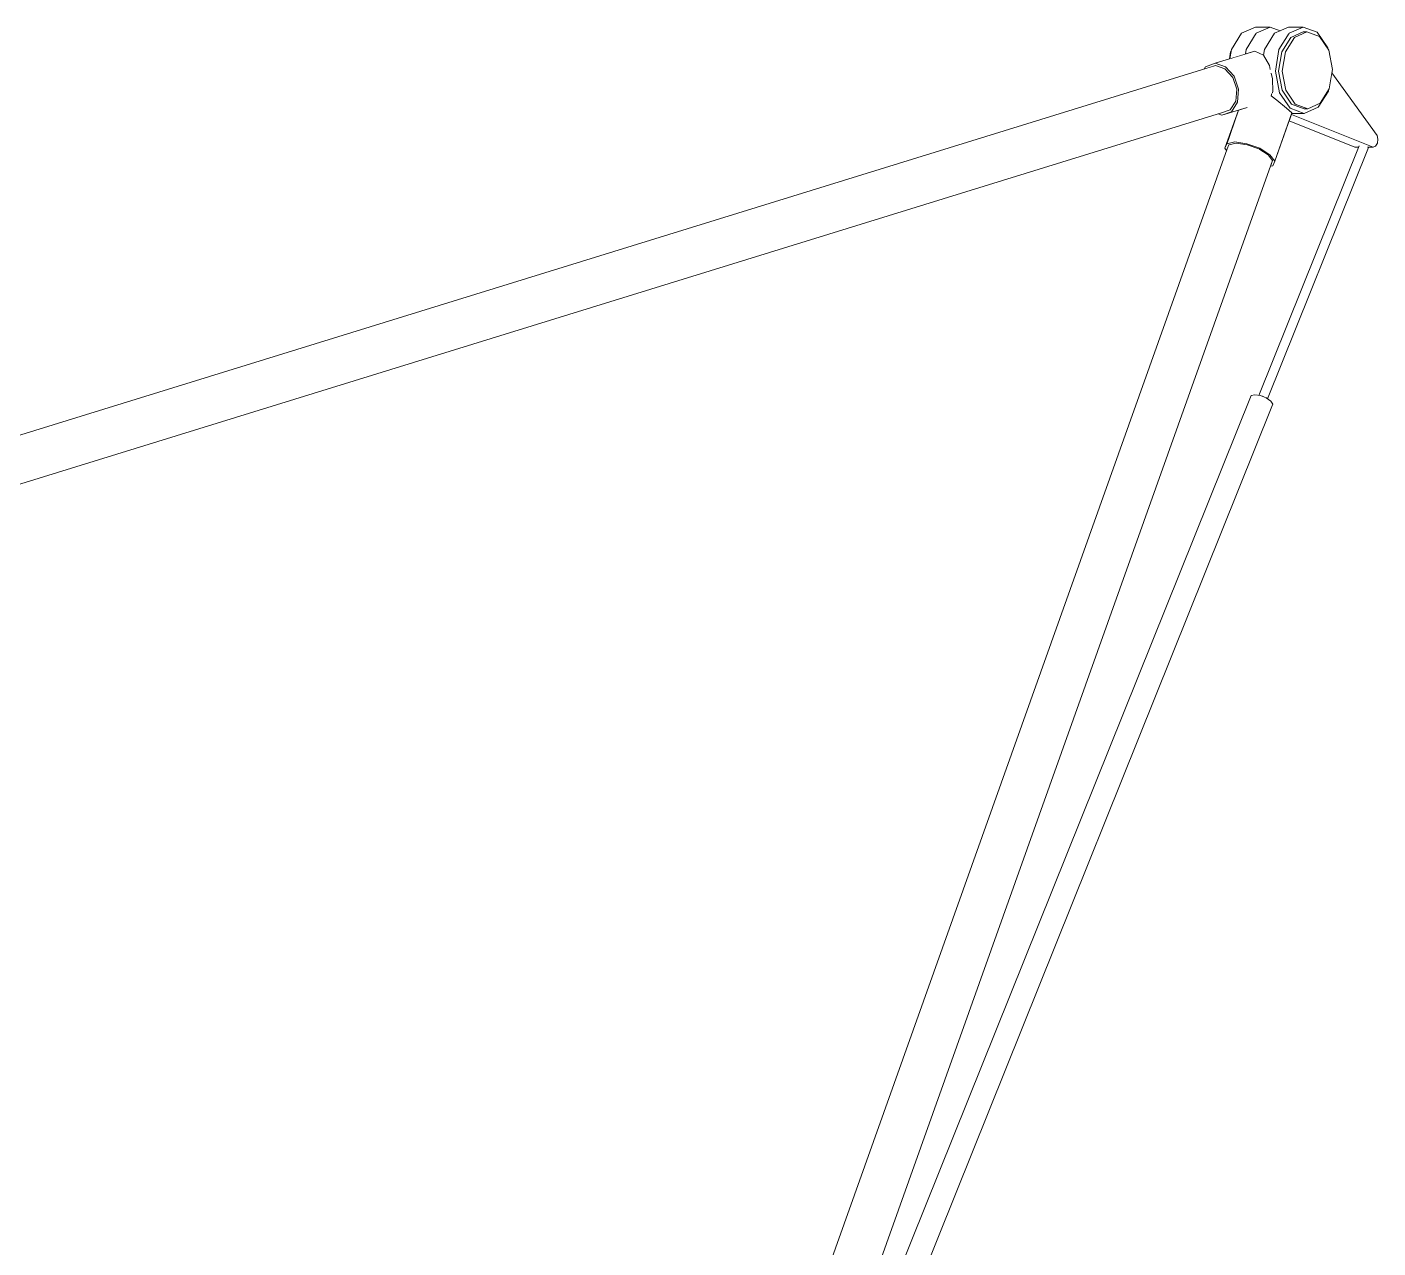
# Model space of a CAD drawing. Header units: millimetres. Extents: x 14397 to 67587, y -11631 to -8348.
# Drawn here: x 67018.3 to 67299, y -10627.1 to -10373.3 of the extents above; entities that cross this region are included whole.
import ezdxf

# ---------------------------------------------------------------- set-up
doc = ezdxf.new("R2010")
doc.units = ezdxf.units.MM
doc.header["$MEASUREMENT"] = 0
doc.linetypes.add('Wipeout_Contour', pattern=[1000, 0, -1000])
doc.layers.add('NewA-Ee_25_10-M_WallsExternal', color=7, linetype='Continuous')
doc.layers.add('NewA-Ee_40_20-M_GeneralFFAndEInternalMovable', color=7, linetype='Continuous')

# ---------------------------------------------------------------- blocks, each defined once
blk = doc.blocks.new('Section Elem_106_11', base_point=(55434.36, -115430.84))
at = {"color": 254, "linetype": 'Wipeout_Contour', "lineweight": 0, "ltscale": 680742.363003}
blk.add_wipeout([(67276.66, -10402.25), (67158.21, -10734.72), (67272.68, -10449.92), (67273.44, -10449.74), (67274.26, -10449.87), (67294.99, -10398.28), (67294.18, -10398.28), (67280.53, -10392.84), (67277.56, -10401.18), (67277.18, -10402.14)], dxfattribs=at).dxf.layer = 'NewA-Ee_25_10-M_WallsExternal'
blk = doc.blocks.new('Section Elem_116_11', base_point=(55434.36, -115430.84))
at = {"color": 254, "linetype": 'Wipeout_Contour', "lineweight": 0, "ltscale": 272182.654684}
blk.add_wipeout([(67148.75, -10771.21), (67276.97, -10452.2), (67277.16, -10451.71), (67148.94, -10770.73)], dxfattribs=at).dxf.layer = 'NewA-Ee_40_20-M_GeneralFFAndEInternalMovable'
at = {"color": 254, "linetype": 'Wipeout_Contour', "lineweight": 0, "ltscale": 272181.808328}
blk.add_wipeout([(67276.72, -10451.06), (67148.5, -10770.07), (67148.94, -10770.73), (67277.16, -10451.71)], dxfattribs=at).dxf.layer = 'NewA-Ee_40_20-M_GeneralFFAndEInternalMovable'
at = {"color": 254, "linetype": 'Wipeout_Contour', "lineweight": 0, "ltscale": 271711.845374}
blk.add_wipeout([(66975.53, -10481.07), (67266.51, -10391.16), (67268.32, -10390.5), (66975.61, -10480.95)], dxfattribs=at).dxf.layer = 'NewA-Ee_40_20-M_GeneralFFAndEInternalMovable'
at = {"color": 254, "linetype": 'Wipeout_Contour', "lineweight": 0, "ltscale": 272109.094832}
blk.add_wipeout([(67124.34, -10800.9), (67124.37, -10800.89), (67268.01, -10397.78), (67267.66, -10398.65)], dxfattribs=at).dxf.layer = 'NewA-Ee_40_20-M_GeneralFFAndEInternalMovable'
at = {"color": 254, "linetype": 'Wipeout_Contour', "lineweight": 0, "ltscale": 339507.017069}
blk.add_wipeout([(66975.61, -10480.95), (67268.32, -10390.5), (67269.48, -10388.71), (66976.5, -10479.23), (66976.48, -10479.6)], dxfattribs=at).dxf.layer = 'NewA-Ee_40_20-M_GeneralFFAndEInternalMovable'
at = {"color": 254, "linetype": 'Wipeout_Contour', "lineweight": 0, "ltscale": 1157092.073524888}
blk.add_wipeout([(67262.85, -10382.09), (67265.23, -10381.35), (67267.21, -10382.01), (67268.84, -10383.8), (67269.67, -10386.26), (67269.48, -10388.71), (67268.32, -10390.5), (67266.51, -10391.16), (67265.78, -10391.38), (67266.58, -10391.65), (67268.57, -10390.93), (67269.84, -10388.95), (67270.05, -10386.26), (67269.14, -10383.56), (67267.35, -10381.59), (67265.17, -10380.86), (67263.17, -10381.59)], dxfattribs=at).dxf.layer = 'NewA-Ee_40_20-M_GeneralFFAndEInternalMovable'
at = {"color": 254, "linetype": 'Wipeout_Contour', "lineweight": 0, "ltscale": 340101.631895}
blk.add_wipeout([(67268.01, -10397.78), (67124.37, -10800.89), (67125.49, -10800.66), (67125.84, -10800.71), (67269.52, -10397.45)], dxfattribs=at).dxf.layer = 'NewA-Ee_40_20-M_GeneralFFAndEInternalMovable'
at = {"color": 254, "linetype": 'Wipeout_Contour', "lineweight": 0, "ltscale": 340111.629555}
blk.add_wipeout([(67125.84, -10800.71), (67128, -10801.01), (67128.11, -10801.05), (67271.8, -10397.78), (67269.52, -10397.45)], dxfattribs=at).dxf.layer = 'NewA-Ee_40_20-M_GeneralFFAndEInternalMovable'
at = {"color": 254, "linetype": 'Wipeout_Contour', "lineweight": 0, "ltscale": 272129.359201}
blk.add_wipeout([(67271.8, -10397.78), (67128.11, -10801.05), (67130.55, -10801.93), (67274.24, -10398.65)], dxfattribs=at).dxf.layer = 'NewA-Ee_40_20-M_GeneralFFAndEInternalMovable'
at = {"color": 254, "linetype": 'Wipeout_Contour', "lineweight": 0, "ltscale": 272174.068053}
blk.add_wipeout([(67146.35, -10768.94), (67147.55, -10769.42), (67275.78, -10450.4), (67274.57, -10449.92)], dxfattribs=at).dxf.layer = 'NewA-Ee_40_20-M_GeneralFFAndEInternalMovable'
at = {"color": 254, "linetype": 'Wipeout_Contour', "lineweight": 0, "ltscale": 340178.37101}
blk.add_wipeout([(67146.03, -10768.89), (67146.35, -10768.94), (67274.57, -10449.92), (67273.44, -10449.74), (67152.79, -10749.91)], dxfattribs=at).dxf.layer = 'NewA-Ee_40_20-M_GeneralFFAndEInternalMovable'
at = {"color": 254, "linetype": 'Wipeout_Contour', "lineweight": 0, "ltscale": 272178.120733}
blk.add_wipeout([(67152.79, -10749.91), (67273.44, -10449.74), (67272.68, -10449.92), (67158.21, -10734.72)], dxfattribs=at).dxf.layer = 'NewA-Ee_40_20-M_GeneralFFAndEInternalMovable'
at = {"color": 254, "linetype": 'Wipeout_Contour', "lineweight": 0, "ltscale": 340133.409469}
blk.add_wipeout([(67274.24, -10398.65), (67130.55, -10801.93), (67130.68, -10801.98), (67132.49, -10803.11), (67276.17, -10399.86)], dxfattribs=at).dxf.layer = 'NewA-Ee_40_20-M_GeneralFFAndEInternalMovable'
at = {"color": 254, "linetype": 'Wipeout_Contour', "lineweight": 0, "ltscale": 340142.136996}
blk.add_wipeout([(67132.49, -10803.11), (67132.8, -10803.3), (67133.46, -10804.16), (67277.09, -10401.06), (67276.17, -10399.86)], dxfattribs=at).dxf.layer = 'NewA-Ee_40_20-M_GeneralFFAndEInternalMovable'
at = {"color": 254, "linetype": 'Wipeout_Contour', "lineweight": 0, "ltscale": 272178.665395}
blk.add_wipeout([(67275.78, -10450.4), (67147.55, -10769.42), (67148.5, -10770.07), (67276.72, -10451.06)], dxfattribs=at).dxf.layer = 'NewA-Ee_40_20-M_GeneralFFAndEInternalMovable'
at = {"color": 254, "linetype": 'Wipeout_Contour', "lineweight": 0, "ltscale": 339507.870629}
blk.add_wipeout([(66976.5, -10479.23), (67269.48, -10388.71), (67269.67, -10386.26), (66976.65, -10476.79), (66976.68, -10476.9)], dxfattribs=at).dxf.layer = 'NewA-Ee_40_20-M_GeneralFFAndEInternalMovable'
at = {"color": 254, "linetype": 'Wipeout_Contour', "lineweight": 0, "ltscale": 272272.705989}
blk.add_wipeout([(67268.57, -10390.93), (67266.58, -10391.65), (67271.8, -10390.03), (67274.8, -10389)], dxfattribs=at).dxf.layer = 'NewA-Ee_40_20-M_GeneralFFAndEInternalMovable'
at = {"color": 254, "linetype": 'Wipeout_Contour', "lineweight": 0, "ltscale": 272280.301564}
blk.add_wipeout([(67271.8, -10390.03), (67269.24, -10397.21), (67271.75, -10397.57), (67274.8, -10389)], dxfattribs=at).dxf.layer = 'NewA-Ee_40_20-M_GeneralFFAndEInternalMovable'
at = {"color": 254, "linetype": 'Wipeout_Contour', "lineweight": 0, "ltscale": 544574.497746}
blk.add_wipeout([(67269.84, -10388.95), (67268.57, -10390.93), (67274.8, -10389), (67276.79, -10387.61), (67276.97, -10387.1), (67277, -10386.99), (67277.06, -10386.89), (67277.13, -10386.7)], dxfattribs=at).dxf.layer = 'NewA-Ee_40_20-M_GeneralFFAndEInternalMovable'
at = {"color": 254, "linetype": 'Wipeout_Contour', "lineweight": 0, "ltscale": 271713.328157}
blk.add_wipeout([(66975.82, -10474.34), (66976.65, -10476.79), (67269.67, -10386.26), (67268.84, -10383.8)], dxfattribs=at).dxf.layer = 'NewA-Ee_40_20-M_GeneralFFAndEInternalMovable'
at = {"color": 254, "linetype": 'Wipeout_Contour', "lineweight": 0, "ltscale": 340365.139478}
blk.add_wipeout([(67271.75, -10397.57), (67274.42, -10398.53), (67278, -10388.51), (67276.79, -10387.61), (67274.8, -10389)], dxfattribs=at).dxf.layer = 'NewA-Ee_40_20-M_GeneralFFAndEInternalMovable'
at = {"color": 254, "linetype": 'Wipeout_Contour', "lineweight": 0, "ltscale": 339497.642092}
blk.add_wipeout([(67267.21, -10382.01), (66974.25, -10472.53), (66975.77, -10474.2), (66975.82, -10474.34), (67268.84, -10383.8)], dxfattribs=at).dxf.layer = 'NewA-Ee_40_20-M_GeneralFFAndEInternalMovable'
at = {"color": 254, "linetype": 'Wipeout_Contour', "lineweight": 0, "ltscale": 272301.81951}
blk.add_wipeout([(67274.42, -10398.53), (67276.55, -10399.86), (67279.99, -10390.21), (67278, -10388.51)], dxfattribs=at).dxf.layer = 'NewA-Ee_40_20-M_GeneralFFAndEInternalMovable'
at = {"color": 254, "linetype": 'Wipeout_Contour', "lineweight": 0, "ltscale": 339488.052965}
blk.add_wipeout([(67265.23, -10381.35), (66972.6, -10471.77), (66973.98, -10472.23), (66974.25, -10472.53), (67267.21, -10382.01)], dxfattribs=at).dxf.layer = 'NewA-Ee_40_20-M_GeneralFFAndEInternalMovable'
at = {"color": 254, "linetype": 'Wipeout_Contour', "lineweight": 0, "ltscale": 476497.20331}
blk.add_wipeout([(67276.43, -10381.31), (67269.14, -10383.56), (67270.05, -10386.26), (67277.06, -10384.09), (67276.8, -10382.94), (67276.63, -10382.52), (67276.62, -10382.15)], dxfattribs=at).dxf.layer = 'NewA-Ee_40_20-M_GeneralFFAndEInternalMovable'
at = {"layer": 'NewA-Ee_40_20-M_GeneralFFAndEInternalMovable', "color": 6, "linetype": 'Continuous', "lineweight": 13}
for p, q in [((67263.17, -10381.59), (67262.85, -10382.09)), ((67158.21, -10734.72), (67272.68, -10449.92)), ((67148.94, -10770.73), (67276.97, -10452.2))]:
    blk.add_line(p, q, dxfattribs=at)
at = {"color": 254, "linetype": 'Wipeout_Contour', "lineweight": 0, "ltscale": 272282.359735}
blk.add_wipeout([(67270.05, -10386.26), (67269.84, -10388.95), (67277.13, -10386.7), (67277.06, -10384.09)], dxfattribs=at).dxf.layer = 'NewA-Ee_40_20-M_GeneralFFAndEInternalMovable'
at = {"color": 254, "linetype": 'Wipeout_Contour', "lineweight": 0, "ltscale": 1157213.134684511}
blk.add_wipeout([(67267.19, -10398.53), (67267.54, -10398.99), (67267.66, -10398.65), (67268.01, -10397.78), (67269.52, -10397.45), (67271.8, -10397.78), (67274.24, -10398.65), (67276.17, -10399.86), (67277.09, -10401.06), (67276.66, -10402.25), (67277.18, -10402.14), (67277.56, -10401.18), (67276.55, -10399.86), (67274.42, -10398.53), (67271.75, -10397.57), (67269.24, -10397.21), (67267.57, -10397.57)], dxfattribs=at).dxf.layer = 'NewA-Ee_40_20-M_GeneralFFAndEInternalMovable'
at = {"color": 254, "linetype": 'Wipeout_Contour', "lineweight": 0, "ltscale": 272273.342837}
blk.add_wipeout([(67267.35, -10381.59), (67269.14, -10383.56), (67276.43, -10381.31), (67275.23, -10379.15)], dxfattribs=at).dxf.layer = 'NewA-Ee_40_20-M_GeneralFFAndEInternalMovable'
at = {"color": 254, "linetype": 'Wipeout_Contour', "lineweight": 0, "ltscale": 476529.75061}
blk.add_wipeout([(67276.98, -10387.09), (67276.79, -10387.61), (67278, -10388.51), (67279.99, -10390.21), (67280.75, -10390.21), (67278.56, -10386.99), (67277, -10386.99)], dxfattribs=at).dxf.layer = 'NewA-Ee_40_20-M_GeneralFFAndEInternalMovable'
at = {"color": 254, "linetype": 'Wipeout_Contour', "lineweight": 0, "ltscale": 272268.004948}
blk.add_wipeout([(67267.19, -10398.53), (67267.57, -10397.57), (67270.06, -10390.57), (67270.02, -10390.58)], dxfattribs=at).dxf.layer = 'NewA-Ee_40_20-M_GeneralFFAndEInternalMovable'
at = {"layer": 'NewA-Ee_40_20-M_GeneralFFAndEInternalMovable', "color": 6, "linetype": 'Continuous', "lineweight": 13}
for p, q in [((67270.05, -10386.26), (67269.14, -10383.56)), ((67269.67, -10386.26), (67268.84, -10383.8))]:
    blk.add_line(p, q, dxfattribs=at)
at = {"color": 254, "linetype": 'Wipeout_Contour', "lineweight": 0, "ltscale": 340334.393479}
blk.add_wipeout([(67265.17, -10380.86), (67267.35, -10381.59), (67275.23, -10379.15), (67273.39, -10378.33), (67273.36, -10378.33)], dxfattribs=at).dxf.layer = 'NewA-Ee_40_20-M_GeneralFFAndEInternalMovable'
at = {"color": 254, "linetype": 'Wipeout_Contour', "lineweight": 0, "ltscale": 272271.650613}
blk.add_wipeout([(67267.57, -10397.57), (67269.24, -10397.21), (67271.8, -10390.03), (67270.06, -10390.57)], dxfattribs=at).dxf.layer = 'NewA-Ee_40_20-M_GeneralFFAndEInternalMovable'
at = {"color": 254, "linetype": 'Wipeout_Contour', "lineweight": 0, "ltscale": 272308.871164}
blk.add_wipeout([(67276.55, -10399.86), (67277.56, -10401.18), (67281.13, -10391.15), (67279.99, -10390.21)], dxfattribs=at).dxf.layer = 'NewA-Ee_40_20-M_GeneralFFAndEInternalMovable'
at = {"layer": 'NewA-Ee_40_20-M_GeneralFFAndEInternalMovable', "color": 6, "linetype": 'Continuous', "lineweight": 13}
for p, q in [((67265.17, -10380.86), (67263.17, -10381.59)), ((67265.23, -10381.35), (66972.6, -10471.77)), ((67267.21, -10382.01), (67265.23, -10381.35)), ((67268.84, -10383.8), (67267.21, -10382.01)), ((67269.14, -10383.56), (67267.35, -10381.59)), ((67269.48, -10388.71), (67269.67, -10386.26)), ((67269.84, -10388.95), (67270.05, -10386.26)), ((67268.32, -10390.5), (67269.48, -10388.71)), ((67268.57, -10390.93), (67269.84, -10388.95)), ((67266.51, -10391.16), (66975.53, -10481.07)), ((67265.78, -10391.38), (67266.58, -10391.65)), ((67266.51, -10391.16), (67268.32, -10390.5)), ((67271.8, -10390.03), (67266.58, -10391.65)), ((67266.58, -10391.65), (67268.57, -10390.93)), ((67270.02, -10390.58), (67267.19, -10398.53)), ((67267.57, -10397.57), (67267.19, -10398.53)), ((67269.24, -10397.21), (67267.57, -10397.57)), ((67267.66, -10398.65), (67268.01, -10397.78)), ((67268.01, -10397.78), (67269.52, -10397.45)), ((67271.75, -10397.57), (67269.24, -10397.21)), ((67269.52, -10397.45), (67271.8, -10397.78)), ((67124.34, -10800.9), (67267.66, -10398.65)), ((67267.19, -10398.53), (67267.54, -10398.99))]:
    blk.add_line(p, q, dxfattribs=at)
at = {"color": 254, "linetype": 'Wipeout_Contour', "lineweight": 0, "ltscale": 272263.425002}
blk.add_wipeout([(67268.25, -10379.91), (67271.44, -10378.92), (67271.59, -10377.99), (67268.55, -10377.99)], dxfattribs=at).dxf.layer = 'NewA-Ee_40_20-M_GeneralFFAndEInternalMovable'
at = {"color": 254, "linetype": 'Wipeout_Contour', "lineweight": 0, "ltscale": 544593.805835}
blk.add_wipeout([(67277.71, -10382.52), (67276.63, -10382.52), (67276.8, -10382.94), (67277.06, -10384.09), (67277.13, -10386.7), (67277.06, -10386.89), (67277, -10386.99), (67278.56, -10386.99)], dxfattribs=at).dxf.layer = 'NewA-Ee_40_20-M_GeneralFFAndEInternalMovable'
at = {"color": 254, "linetype": 'Wipeout_Contour', "lineweight": 0, "ltscale": 272320.897661}
blk.add_wipeout([(67281.06, -10389.33), (67283.68, -10390.31), (67284.44, -10390.31), (67281.82, -10389.33)], dxfattribs=at).dxf.layer = 'NewA-Ee_40_20-M_GeneralFFAndEInternalMovable'
at = {"color": 254, "linetype": 'Wipeout_Contour', "lineweight": 0, "ltscale": 272349.944086}
blk.add_wipeout([(67295.09, -10398.04), (67274.26, -10449.87), (67274.52, -10449.91), (67295.38, -10398)], dxfattribs=at).dxf.layer = 'NewA-Ee_40_20-M_GeneralFFAndEInternalMovable'
at = {"color": 254, "linetype": 'Wipeout_Contour', "lineweight": 0, "ltscale": 272257.292919}
blk.add_wipeout([(67268.37, -10378.47), (67268.13, -10379.95), (67268.25, -10379.91), (67268.48, -10378.47)], dxfattribs=at).dxf.layer = 'NewA-Ee_40_20-M_GeneralFFAndEInternalMovable'
at = {"color": 254, "linetype": 'Wipeout_Contour', "lineweight": 0, "ltscale": 272303.275085}
blk.add_wipeout([(67278.36, -10382.49), (67279.12, -10386.47), (67279.87, -10386.47), (67279.12, -10382.49)], dxfattribs=at).dxf.layer = 'NewA-Ee_40_20-M_GeneralFFAndEInternalMovable'
at = {"color": 254, "linetype": 'Wipeout_Contour', "lineweight": 0, "ltscale": 340433.308481}
blk.add_wipeout([(67295.38, -10398), (67274.52, -10449.91), (67274.57, -10449.92), (67274.94, -10450.07), (67295.85, -10398.04)], dxfattribs=at).dxf.layer = 'NewA-Ee_40_20-M_GeneralFFAndEInternalMovable'
at = {"layer": 'NewA-Ee_40_20-M_GeneralFFAndEInternalMovable', "color": 6, "linetype": 'Continuous', "lineweight": 13}
for p, q in [((67267.35, -10381.59), (67265.17, -10380.86)), ((67272.68, -10449.92), (67273.44, -10449.74))]:
    blk.add_line(p, q, dxfattribs=at)
at = {"color": 254, "linetype": 'Wipeout_Contour', "lineweight": 0, "ltscale": 272266.674877}
blk.add_wipeout([(67271.59, -10377.99), (67273.69, -10374.62), (67270.65, -10374.62), (67268.55, -10377.99)], dxfattribs=at).dxf.layer = 'NewA-Ee_40_20-M_GeneralFFAndEInternalMovable'
at = {"color": 254, "linetype": 'Wipeout_Contour', "lineweight": 0, "ltscale": 544581.368897}
blk.add_wipeout([(67275.39, -10377.99), (67275.21, -10379.14), (67275.23, -10379.15), (67276.43, -10381.31), (67276.62, -10382.15), (67276.63, -10382.52), (67277.71, -10382.52), (67278.43, -10377.99)], dxfattribs=at).dxf.layer = 'NewA-Ee_40_20-M_GeneralFFAndEInternalMovable'
at = {"color": 254, "linetype": 'Wipeout_Contour', "lineweight": 0, "ltscale": 272310.703248}
blk.add_wipeout([(67281.82, -10389.33), (67279.87, -10386.47), (67279.12, -10386.47), (67281.06, -10389.33)], dxfattribs=at).dxf.layer = 'NewA-Ee_40_20-M_GeneralFFAndEInternalMovable'
at = {"color": 254, "linetype": 'Wipeout_Contour', "lineweight": 0, "ltscale": 272353.3367}
blk.add_wipeout([(67295.85, -10398.04), (67274.94, -10450.07), (67275.42, -10450.26), (67296.37, -10398.13)], dxfattribs=at).dxf.layer = 'NewA-Ee_40_20-M_GeneralFFAndEInternalMovable'
at = {"color": 254, "linetype": 'Wipeout_Contour', "lineweight": 0, "ltscale": 204192.885565}
blk.add_wipeout([(67268.37, -10378.47), (67268.48, -10378.47), (67268.52, -10378.23)], dxfattribs=at).dxf.layer = 'NewA-Ee_40_20-M_GeneralFFAndEInternalMovable'
at = {"color": 254, "linetype": 'Wipeout_Contour', "lineweight": 0, "ltscale": 272300.604103}
blk.add_wipeout([(67278.36, -10382.49), (67279.12, -10382.49), (67279.76, -10378.47), (67279, -10378.47)], dxfattribs=at).dxf.layer = 'NewA-Ee_40_20-M_GeneralFFAndEInternalMovable'
at = {"color": 254, "linetype": 'Wipeout_Contour', "lineweight": 0, "ltscale": 340395.612097}
blk.add_wipeout([(67280.75, -10390.21), (67279.99, -10390.21), (67281.13, -10391.15), (67281.08, -10391.31), (67283.69, -10391.31)], dxfattribs=at).dxf.layer = 'NewA-Ee_40_20-M_GeneralFFAndEInternalMovable'
at = {"color": 254, "linetype": 'Wipeout_Contour', "lineweight": 0, "ltscale": 340438.406547}
blk.add_wipeout([(67296.37, -10398.13), (67275.42, -10450.26), (67275.78, -10450.4), (67275.83, -10450.44), (67296.8, -10398.26)], dxfattribs=at).dxf.layer = 'NewA-Ee_40_20-M_GeneralFFAndEInternalMovable'
at = {"layer": 'NewA-Ee_40_20-M_GeneralFFAndEInternalMovable', "color": 6, "linetype": 'Continuous', "lineweight": 13}
for p, q in [((67268.55, -10377.99), (67268.25, -10379.91)), ((67268.37, -10378.47), (67268.13, -10379.95)), ((67268.52, -10378.23), (67268.37, -10378.47)), ((67274.42, -10398.53), (67271.75, -10397.57)), ((67271.8, -10397.78), (67274.24, -10398.65))]:
    blk.add_line(p, q, dxfattribs=at)
at = {"color": 254, "linetype": 'Wipeout_Contour', "lineweight": 0, "ltscale": 272293.697413}
blk.add_wipeout([(67275.39, -10377.99), (67278.43, -10377.99), (67280.52, -10374.62), (67277.48, -10374.62)], dxfattribs=at).dxf.layer = 'NewA-Ee_40_20-M_GeneralFFAndEInternalMovable'
at = {"color": 254, "linetype": 'Wipeout_Contour', "lineweight": 0, "ltscale": 204273.669775}
blk.add_wipeout([(67276.05, -10450.59), (67297.05, -10398.34), (67297.08, -10398.28)], dxfattribs=at).dxf.layer = 'NewA-Ee_40_20-M_GeneralFFAndEInternalMovable'
at = {"color": 254, "linetype": 'Wipeout_Contour', "lineweight": 0, "ltscale": 272303.406134}
blk.add_wipeout([(67279, -10378.47), (67279.76, -10378.47), (67281.62, -10375.48), (67280.86, -10375.48)], dxfattribs=at).dxf.layer = 'NewA-Ee_40_20-M_GeneralFFAndEInternalMovable'
at = {"color": 254, "linetype": 'Wipeout_Contour', "lineweight": 0, "ltscale": 340451.514021}
blk.add_wipeout([(67296.8, -10398.26), (67275.83, -10450.44), (67276.05, -10450.59), (67297.08, -10398.28), (67296.83, -10398.28)], dxfattribs=at).dxf.layer = 'NewA-Ee_40_20-M_GeneralFFAndEInternalMovable'
at = {"layer": 'NewA-Ee_40_20-M_GeneralFFAndEInternalMovable', "color": 6, "linetype": 'Continuous', "lineweight": 13}
for p, q in [((67274.24, -10398.65), (67276.17, -10399.86)), ((67276.55, -10399.86), (67274.42, -10398.53)), ((67276.17, -10399.86), (67277.09, -10401.06)), ((67277.56, -10401.18), (67276.55, -10399.86)), ((67133.46, -10804.16), (67277.09, -10401.06)), ((67276.66, -10402.25), (67277.18, -10402.14)), ((67277.18, -10402.14), (67277.56, -10401.18)), ((67273.44, -10449.74), (67274.57, -10449.92)), ((67274.57, -10449.92), (67275.78, -10450.4)), ((67275.78, -10450.4), (67276.72, -10451.06)), ((67276.72, -10451.06), (67277.16, -10451.71)), ((67277.16, -10451.71), (67276.97, -10452.2))]:
    blk.add_line(p, q, dxfattribs=at)
at = {"color": 254, "linetype": 'Wipeout_Contour', "lineweight": 0, "ltscale": 272310.929955}
blk.add_wipeout([(67283.45, -10374.32), (67280.86, -10375.48), (67281.62, -10375.48), (67284.21, -10374.32)], dxfattribs=at).dxf.layer = 'NewA-Ee_40_20-M_GeneralFFAndEInternalMovable'
at = {"color": 254, "linetype": 'Wipeout_Contour', "lineweight": 0, "ltscale": 749006.181701}
blk.add_wipeout([(67281, -10391.52), (67280.53, -10392.84), (67294.18, -10398.28), (67294.99, -10398.28), (67295.09, -10398.04), (67295.38, -10398), (67295.85, -10398.04), (67296.37, -10398.13), (67296.8, -10398.26), (67296.83, -10398.28), (67297.98, -10398.28)], dxfattribs=at).dxf.layer = 'NewA-Ee_40_20-M_GeneralFFAndEInternalMovable'
at = {"color": 254, "linetype": 'Wipeout_Contour', "lineweight": 0, "ltscale": 272302.161774}
blk.add_wipeout([(67277.48, -10374.62), (67280.52, -10374.62), (67283.43, -10373.32), (67280.39, -10373.32)], dxfattribs=at).dxf.layer = 'NewA-Ee_40_20-M_GeneralFFAndEInternalMovable'
at = {"color": 254, "linetype": 'Wipeout_Contour', "lineweight": 0, "ltscale": 885150.551154}
blk.add_wipeout([(67281, -10391.52), (67297.98, -10398.28), (67298.5, -10398.06), (67298.88, -10397.47), (67299, -10396.66), (67298.84, -10395.87), (67289.41, -10382.83), (67288.89, -10386.16), (67288.73, -10386.4), (67288.7, -10386.64), (67286.6, -10390.01), (67283.69, -10391.31), (67281.08, -10391.31)], dxfattribs=at).dxf.layer = 'NewA-Ee_40_20-M_GeneralFFAndEInternalMovable'
at = {"layer": 'NewA-Ee_40_20-M_GeneralFFAndEInternalMovable', "color": 6, "linetype": 'Continuous', "lineweight": 13}
for p, q in [((67280.53, -10392.84), (67294.18, -10398.28)), ((67298.5, -10398.06), (67298.88, -10397.47)), ((67299, -10396.66), (67298.84, -10395.87)), ((67298.88, -10397.47), (67299, -10396.66)), ((67274.26, -10449.87), (67295.09, -10398.04)), ((67276.05, -10450.59), (67297.05, -10398.34)), ((67294.18, -10398.28), (67294.99, -10398.28)), ((67296.83, -10398.28), (67297.98, -10398.28)), ((67297.08, -10398.28), (67297.05, -10398.34)), ((67297.98, -10398.28), (67298.5, -10398.06))]:
    blk.add_line(p, q, dxfattribs=at)
at = {"color": 254, "linetype": 'Wipeout_Contour', "lineweight": 0, "ltscale": 748775.043891}
blk.add_wipeout([(67271.44, -10378.92), (67273.36, -10378.33), (67273.39, -10378.33), (67275.21, -10379.14), (67275.39, -10377.99), (67276.65, -10375.96), (67277.48, -10374.62), (67278.66, -10374.09), (67276.6, -10373.32), (67273.69, -10374.62), (67271.59, -10377.99)], dxfattribs=at).dxf.layer = 'NewA-Ee_40_20-M_GeneralFFAndEInternalMovable'
at = {"layer": 'NewA-Ee_40_20-M_GeneralFFAndEInternalMovable', "color": 6, "linetype": 'Continuous', "lineweight": 13}
for p, q in [((67271.59, -10377.99), (67271.44, -10378.92)), ((67275.39, -10377.99), (67275.21, -10379.14)), ((67273.38, -10378.33), (67265.17, -10380.86)), ((67275.23, -10379.15), (67273.38, -10378.33))]:
    blk.add_line(p, q, dxfattribs=at)
at = {"color": 254, "linetype": 'Wipeout_Contour', "lineweight": 0, "ltscale": 816967.586704}
blk.add_wipeout([(67279.76, -10378.47), (67279.12, -10382.49), (67279.87, -10386.47), (67281.82, -10389.33), (67284.44, -10390.31), (67287.02, -10389.15), (67288.89, -10386.16), (67289.52, -10382.13), (67288.77, -10378.16), (67286.82, -10375.3), (67284.21, -10374.32), (67281.62, -10375.48)], dxfattribs=at).dxf.layer = 'NewA-Ee_40_20-M_GeneralFFAndEInternalMovable'
at = {"color": 254, "linetype": 'Wipeout_Contour', "lineweight": 0, "ltscale": 1633910.387364004}
blk.add_wipeout([(67277.71, -10382.52), (67278.56, -10386.99), (67280.75, -10390.21), (67283.69, -10391.31), (67286.6, -10390.01), (67288.7, -10386.64), (67288.73, -10386.4), (67287.02, -10389.15), (67284.44, -10390.31), (67283.68, -10390.31), (67281.06, -10389.33), (67279.12, -10386.47), (67278.36, -10382.49), (67279, -10378.47), (67280.86, -10375.48), (67283.45, -10374.32), (67284.21, -10374.32), (67286.82, -10375.3), (67288.62, -10377.95), (67288.57, -10377.64), (67286.38, -10374.42), (67283.43, -10373.32), (67280.52, -10374.62), (67278.43, -10377.99)], dxfattribs=at).dxf.layer = 'NewA-Ee_40_20-M_GeneralFFAndEInternalMovable'
at = {"layer": 'NewA-Ee_40_20-M_GeneralFFAndEInternalMovable', "color": 6, "linetype": 'Continuous', "lineweight": 13}
for p, q in [((67280.52, -10374.62), (67278.43, -10377.99)), ((67280.39, -10373.32), (67283.43, -10373.32)), ((67283.43, -10373.32), (67280.52, -10374.62)), ((67283.45, -10374.32), (67280.86, -10375.48)), ((67284.21, -10374.32), (67281.62, -10375.48)), ((67286.38, -10374.42), (67283.43, -10373.32)), ((67283.45, -10374.32), (67284.21, -10374.32)), ((67286.82, -10375.3), (67284.21, -10374.32)), ((67288.57, -10377.64), (67286.38, -10374.42)), ((67288.77, -10378.16), (67286.82, -10375.3)), ((67278.43, -10377.99), (67277.71, -10382.52)), ((67280.86, -10375.48), (67279, -10378.47)), ((67281.62, -10375.48), (67279.76, -10378.47)), ((67288.62, -10377.95), (67288.57, -10377.64)), ((67276.43, -10381.31), (67275.23, -10379.15)), ((67279, -10378.47), (67278.36, -10382.49)), ((67279.76, -10378.47), (67279.12, -10382.49)), ((67289.52, -10382.13), (67288.77, -10378.16)), ((67276.62, -10382.16), (67276.43, -10381.31)), ((67277.06, -10384.09), (67276.8, -10382.93)), ((67277.71, -10382.52), (67278.56, -10386.99)), ((67278.36, -10382.49), (67279.12, -10386.47)), ((67279.12, -10382.49), (67279.87, -10386.47)), ((67288.89, -10386.16), (67289.52, -10382.13)), ((67298.84, -10395.87), (67289.41, -10382.83)), ((67277.13, -10386.7), (67277.06, -10384.09)), ((67279.12, -10386.47), (67281.06, -10389.33)), ((67279.87, -10386.47), (67281.82, -10389.33)), ((67287.02, -10389.15), (67288.89, -10386.16)), ((67288.7, -10386.64), (67288.73, -10386.4)), ((67276.79, -10387.61), (67276.97, -10387.12)), ((67278, -10388.51), (67276.79, -10387.61)), ((67277.06, -10386.9), (67277.13, -10386.7)), ((67279.99, -10390.21), (67278, -10388.51)), ((67278.56, -10386.99), (67280.75, -10390.21)), ((67281.06, -10389.33), (67283.68, -10390.31)), ((67281.82, -10389.33), (67284.44, -10390.31)), ((67284.44, -10390.31), (67287.02, -10389.15)), ((67286.6, -10390.01), (67288.7, -10386.64)), ((67281.13, -10391.15), (67277.56, -10401.18)), ((67281.13, -10391.15), (67279.99, -10390.21)), ((67280.75, -10390.21), (67283.69, -10391.31)), ((67281, -10391.52), (67297.98, -10398.28)), ((67281.08, -10391.31), (67283.69, -10391.31)), ((67283.68, -10390.31), (67284.44, -10390.31)), ((67283.69, -10391.31), (67286.6, -10390.01))]:
    blk.add_line(p, q, dxfattribs=at)
at = {"color": 254, "linetype": 'Wipeout_Contour', "lineweight": 0, "ltscale": 272275.139073}
blk.add_wipeout([(67273.56, -10373.32), (67270.65, -10374.62), (67273.69, -10374.62), (67276.6, -10373.32)], dxfattribs=at).dxf.layer = 'NewA-Ee_40_20-M_GeneralFFAndEInternalMovable'
at = {"layer": 'NewA-Ee_40_20-M_GeneralFFAndEInternalMovable', "color": 6, "linetype": 'Continuous', "lineweight": 13}
for p, q in [((67270.65, -10374.62), (67268.55, -10377.99)), ((67273.56, -10373.32), (67270.65, -10374.62)), ((67273.69, -10374.62), (67271.59, -10377.99)), ((67273.56, -10373.32), (67276.6, -10373.32)), ((67276.6, -10373.32), (67273.69, -10374.62)), ((67277.48, -10374.62), (67275.39, -10377.99)), ((67278.66, -10374.09), (67276.6, -10373.32)), ((67280.39, -10373.32), (67277.48, -10374.62))]:
    blk.add_line(p, q, dxfattribs=at)

msp = doc.modelspace()

# ---------------------------------------------------------------- block references
at = {"layer": 'NewA-Ee_25_10-M_WallsExternal', "lineweight": 0}
msp.add_blockref('Section Elem_106_11', (55434.36, -115430.84), dxfattribs=at)

# ---------------------------------------------------------------- next in the draw order: block references
at = {"layer": 'NewA-Ee_40_20-M_GeneralFFAndEInternalMovable', "lineweight": 0}
msp.add_blockref('Section Elem_116_11', (55434.36, -115430.84), dxfattribs=at)

doc.saveas('drawing.dxf')
